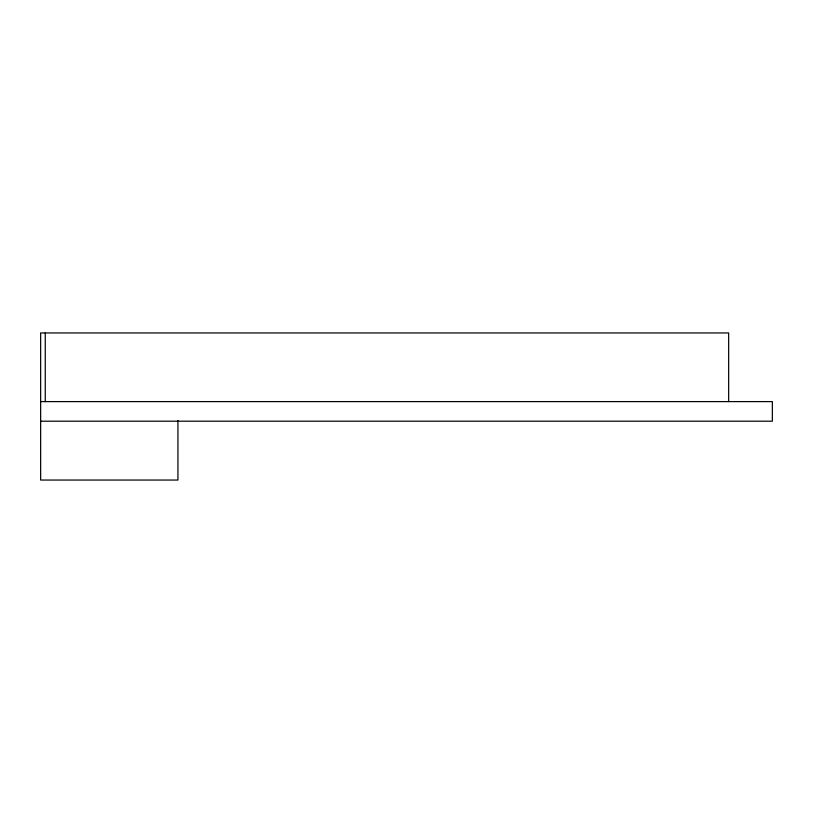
<?xml version="1.0" encoding="UTF-8"?>
<svg xmlns="http://www.w3.org/2000/svg" width="813" height="813" viewBox="0 0 813 813"><rect width="100%" height="100%" fill="white"/><g stroke="black" fill="none" stroke-linecap="round" stroke-linejoin="round"><path stroke-width="1.22" d="M40.65 401.602L772.35 401.602L772.35 421.205L40.65 421.205M728.661 401.602L728.661 332.954L40.65 332.954L40.65 480.046L177.935 480.046L177.935 420.494M45.264 332.954L45.264 401.602"/></g></svg>
